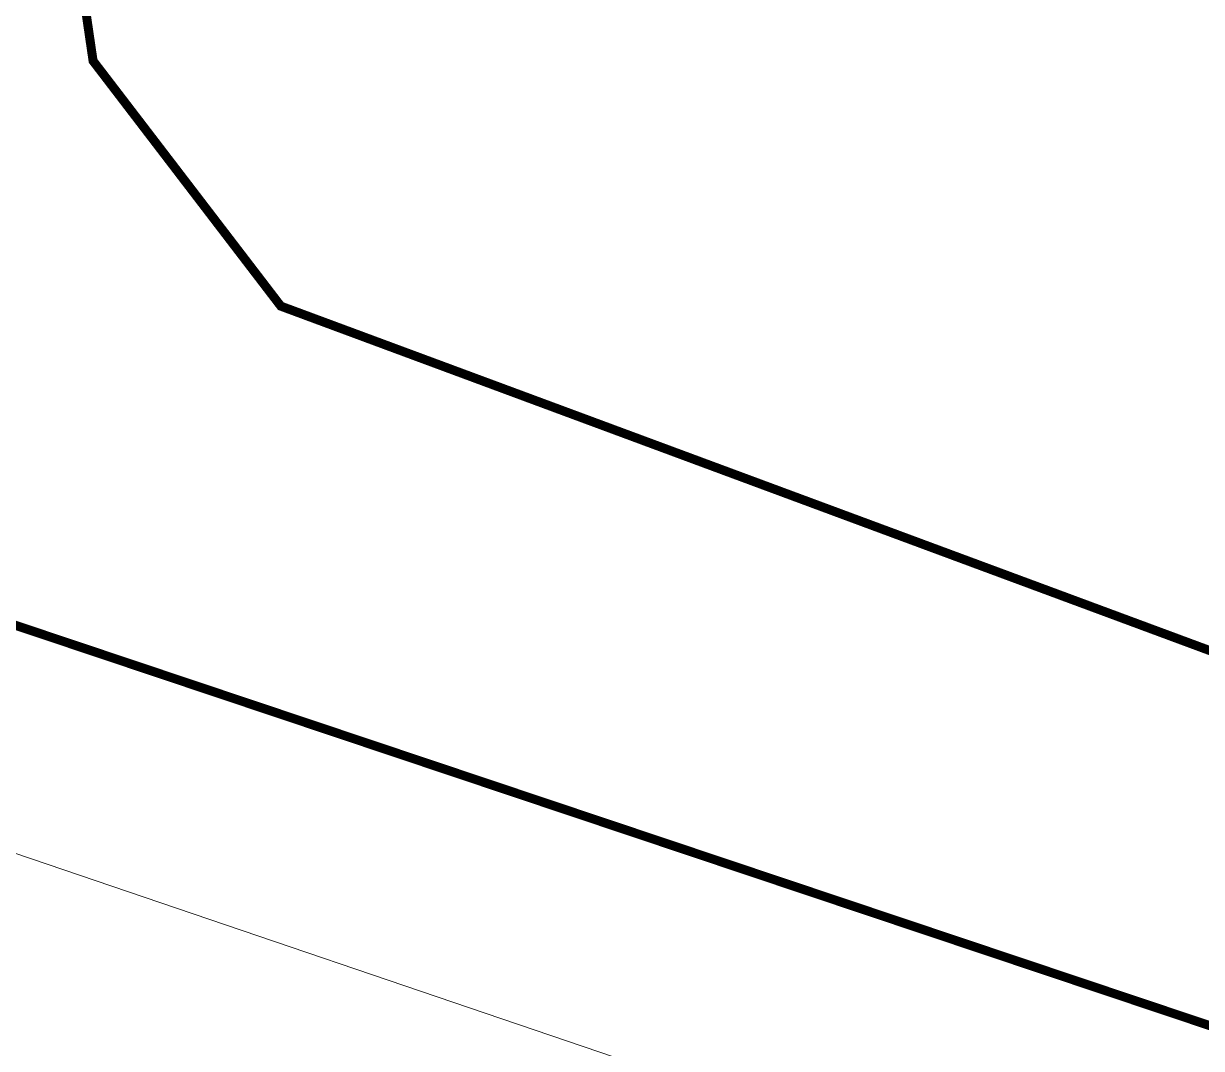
# Model space of a CAD drawing. Header units: inches. Extents: x 350994 to 353538, y 1581369 to 1583842.
# Drawn here: x 351373.95 to 351387.01, y 1583205.24 to 1583216.6 of the extents above; entities that cross this region are included whole.
import ezdxf

# ---------------------------------------------------------------- set-up
doc = ezdxf.new("R2010")
doc.units = ezdxf.units.IN
doc.header["$MEASUREMENT"] = 0
doc.linetypes.add('1', pattern=[0])
doc.layers.add('EP TF', color=5, linetype='Continuous')
doc.layers.add("ROAD'S", color=1, linetype='1')
doc.styles.get("Standard").update_dxf_attribs({"font": 'arial.ttf'})
doc.linetypes.add('SILT_FENCE', pattern='A,0.5,-0.2,["EP",Standard,S=0.1,R=0,X=-0.1,Y=-0.05],-0.2', length=0.9)

msp = doc.modelspace()

# ---------------------------------------------------------------- linework, layer by layer
at = {"layer": 'EP TF', "color": 252, "linetype": 'SILT_FENCE', "lineweight": 5, "ltscale": 6, "elevation": 97.614}
msp.add_lwpolyline([(352025.499, 1582984.555), (352013.883, 1582988.032), (351986.12, 1582998.117), (351951.915, 1583009.746), (351876.576, 1583035.217), (351840.261, 1583047.696), (351802.673, 1583060.544), (351762.275, 1583074.103), (351725.054, 1583086.642), (351691.929, 1583098.187), (351553.178, 1583146.847), (351517.646, 1583158.694), (351492.809, 1583167.263), (351468.143, 1583175.612), (351443.067, 1583184.115), (351416.279, 1583193.103), (351390.959, 1583201.595), (351371.294, 1583208.271), (351334.549, 1583220.761)], dxfattribs=at)
at = {"layer": "ROAD'S", "lineweight": 5, "const_width": 0.1}
for points in [[(351555.306, 1583169.633), (351551.477, 1583163.313), (351551.477, 1583163.313), (351547.92, 1583160.015), (351541.675, 1583157.461), (351530.115, 1583161.263), (351443.083, 1583190.995), (351393.516, 1583207.274), (351376.8, 1583213.469), (351374.718, 1583216.187), (351374.233, 1583219.494), (351374.622, 1583226.248), (351388.101, 1583275.027), (351388.101, 1583275.027)], [(351304.091, 1583161.22), (351297.751, 1583162.377), (351314.025, 1583219.946), (351316.602, 1583223.393), (351320.614, 1583225.647), (351331.388, 1583224.159), (351392.046, 1583203.837)]]:
    msp.add_lwpolyline(points, dxfattribs=at)

doc.saveas('drawing.dxf')
